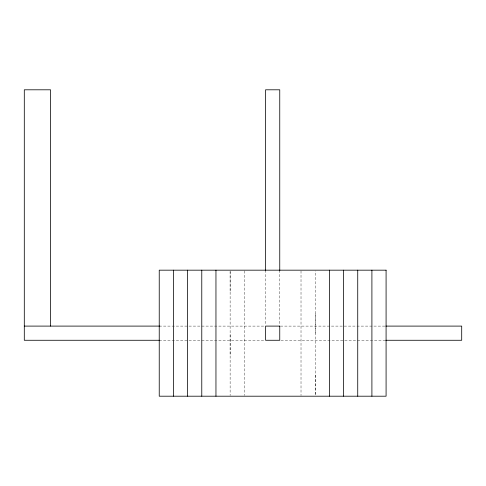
<?xml version="1.0" encoding="UTF-8"?>
<svg xmlns="http://www.w3.org/2000/svg" width="486" height="486" viewBox="0 0 486 486"><rect width="100%" height="100%" fill="white"/><g stroke="black" fill="none" stroke-linecap="round" stroke-linejoin="round"><path stroke-width="0.36" stroke-dasharray="2.43 1.82" d="M230.127 354.191L230.127 333.189M230.127 291.181L230.127 270.927M315.195 375.192L315.195 395.446L315.195 270.89M315.195 333.189L315.195 312.182M159.238 326.1L265.222 326.1M280.398 326.1L385.331 326.1M159.238 340.273L265.022 340.273M280.969 340.273L385.331 340.273M301.016 270.89L301.016 395.483M279.754 270.173L279.754 325.341M265.575 270.173L265.575 325.341M244.306 270.89L244.306 395.483M230.127 270.89L230.127 395.483"/><path stroke-width="0.73" d="M24.3 326.1L159.779 326.1M385.841 326.1L461.7 326.1L461.7 340.273L385.763 340.273M159.469 340.273L24.3 340.273L24.3 89.801L50.544 89.801L50.544 326.1M371.905 270.173L371.905 396.199M357.732 270.173L357.732 396.199M343.553 270.173L343.553 396.199M329.374 270.173L329.374 396.199M279.754 270.811L279.754 89.801L265.575 89.801L265.575 270.811M215.954 270.173L215.954 396.199M201.775 270.173L201.775 396.199M187.596 270.173L187.596 396.199M173.417 270.173L173.417 396.199M386.084 270.173L159.238 270.173L159.238 396.199L386.084 396.199L386.084 270.173M279.754 326.1L265.575 326.1L265.575 340.273L279.754 340.273L279.754 326.1"/></g></svg>
